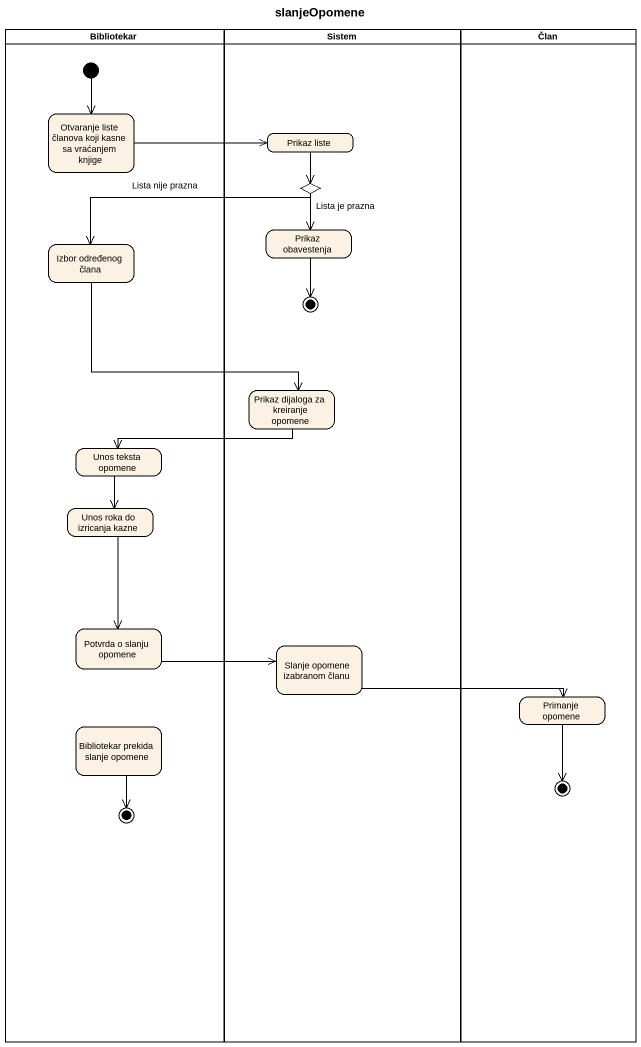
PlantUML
@startuml
title slanjeOpomene
hide empty description
state Bibliotekar <<partition>> {
  state "Otvaranje liste članova koji kasne sa vraćanjem knjige" as Otvaranje_liste_članova
  state "Izbor određenog člana" as Izbor_određenog_člana
  state "Unos teksta opomene" as Unos_teksta_opomene
  state "Unos roka do izricanja kazne" as Unos_roka_do_izricanja_kazne
  state "Potvrda o slanju opomene" as Potvrda_o_slanju_opomene
  state "Bibliotekar prekida slanje opomene" as Bibliotekar_prekida_slanje
  [*] --> Otvaranje_liste_članova
  Bibliotekar_prekida_slanje --> [*]
}
state Sistem <<partition>> {
  state "Prikaz liste" as Prikaz_liste
  state "Lista je prazna" as Lista_je_prazna <<choice>>
  state "Prikaz obavestenja" as Prikaz_obavestenja
  state "Prikaz dijaloga za kreiranje opomene" as Prikaz_dijaloga_za
  state "Slanje opomene izabranom članu" as Slanje_opomene_izabranom
  Prikaz_obavestenja --> [*]
}
state Član <<partition>> {
  state "Primanje opomene" as Primanje_opomene
  Primanje_opomene --> [*]
}
Otvaranje_liste_članova -right-> Prikaz_liste
Prikaz_liste --> Lista_je_prazna
Lista_je_prazna -left-> Izbor_određenog_člana : Lista nije prazna
Lista_je_prazna --> Prikaz_obavestenja
Izbor_određenog_člana --> Prikaz_dijaloga_za
Prikaz_dijaloga_za -left-> Unos_teksta_opomene
Unos_teksta_opomene --> Unos_roka_do_izricanja_kazne
Unos_roka_do_izricanja_kazne --> Potvrda_o_slanju_opomene
Potvrda_o_slanju_opomene -right-> Slanje_opomene_izabranom
Slanje_opomene_izabranom -right-> Primanje_opomene
@enduml
